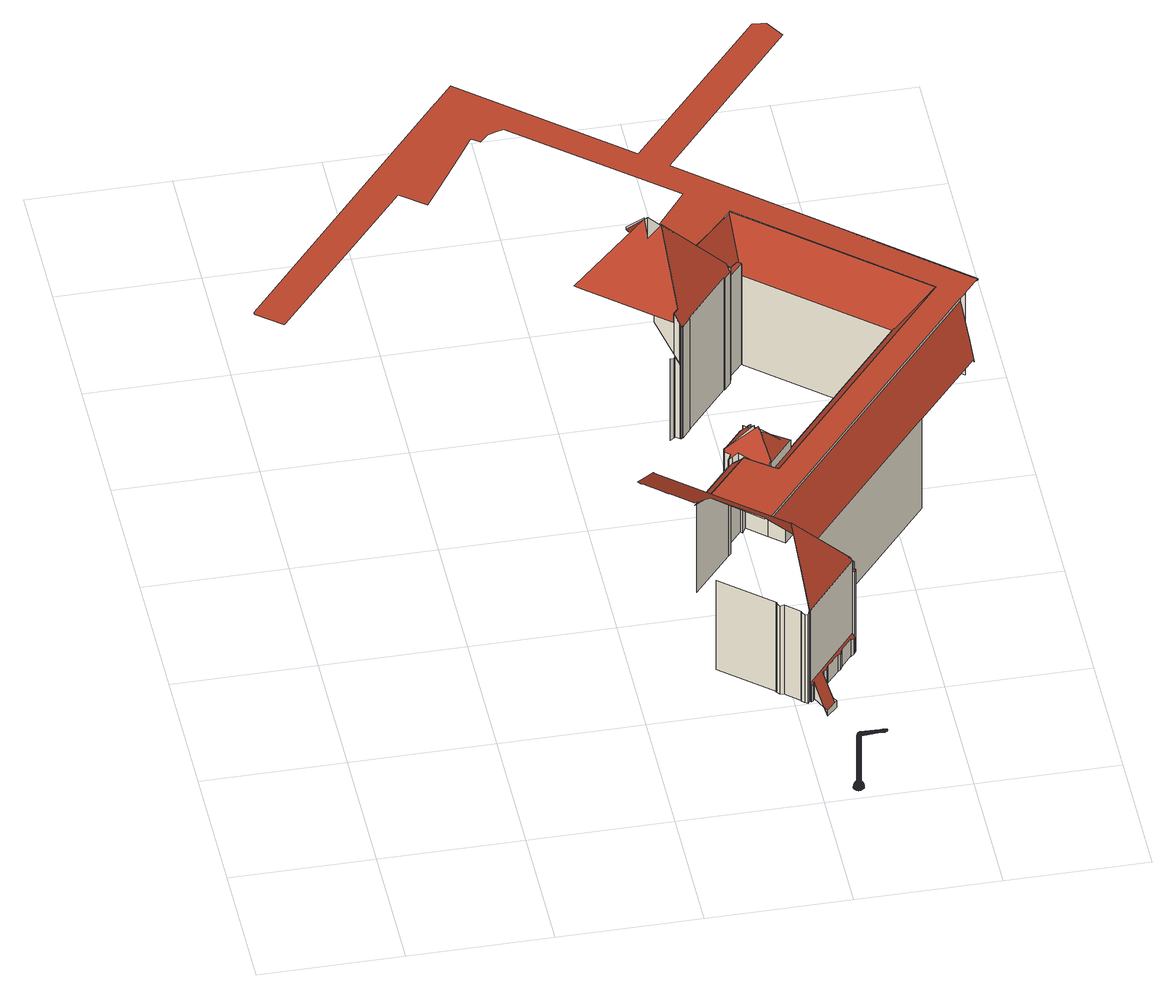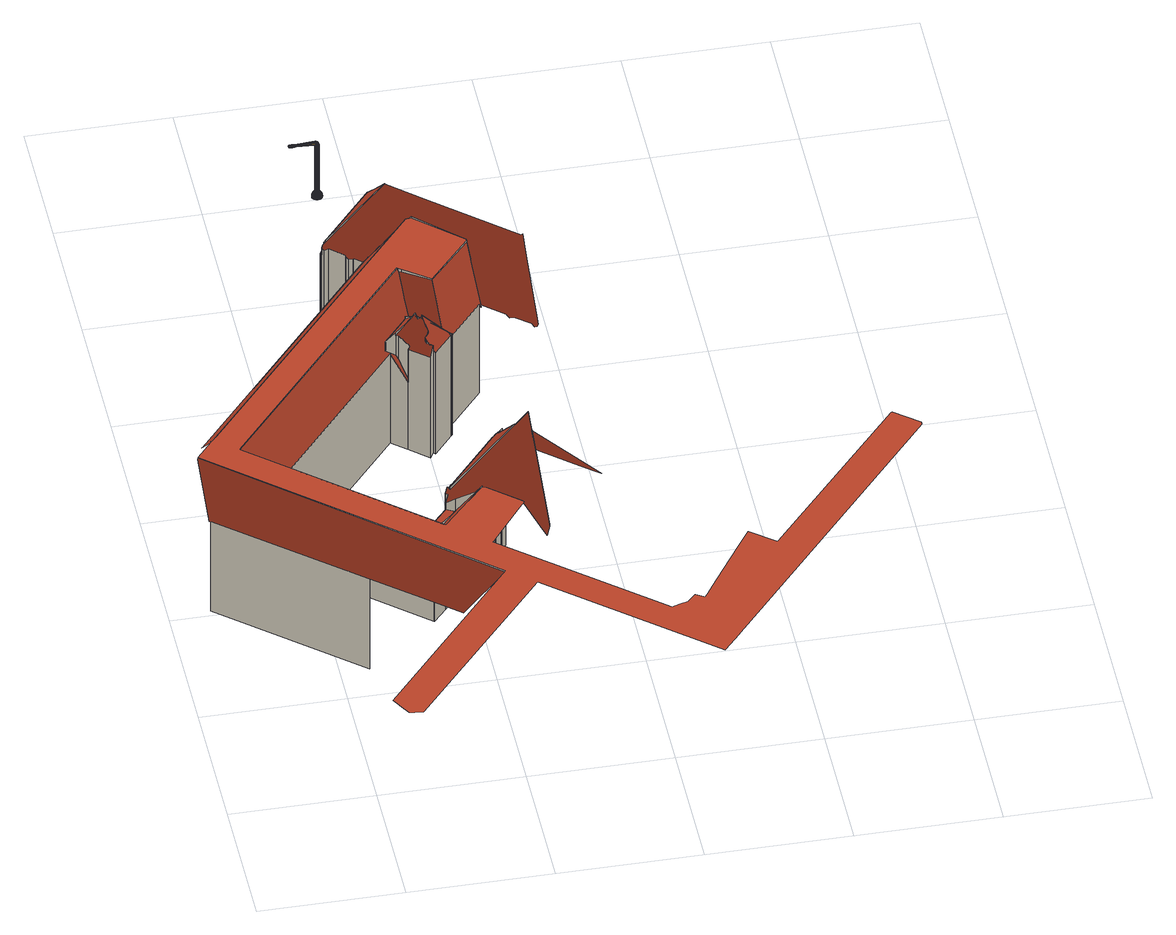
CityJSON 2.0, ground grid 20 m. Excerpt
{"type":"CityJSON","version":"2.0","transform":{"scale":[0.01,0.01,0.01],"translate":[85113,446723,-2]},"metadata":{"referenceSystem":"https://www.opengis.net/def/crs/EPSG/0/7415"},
"CityObjects":{
"building1":{"type":"Building","attributes":{"b3_dak_type":"slanted","b3_h_dak_50p":20.15,"b3_h_dak_70p":21.5,"b3_h_dak_max":52.27,"b3_h_dak_min":1.05,"b3_h_maaiveld":0.002,"b3_kas_warenhuis":false,"b3_mutatie_ahn3_ahn4":false,"b3_reconstructie_onvolledig":false,"b3_rmse_lod12":3.56,"b3_rmse_lod13":2.85,"b3_rmse_lod22":0.467,"b3_val3dity_lod12":"[]","b3_val3dity_lod13":"[]","b3_val3dity_lod22":"[303]","b3_volume_lod12":169744.66,"b3_volume_lod13":169475.98,"b3_volume_lod22":160186.91,"geconstateerd":false,"oorspronkelijkbouwjaar":1945,"status":"Pand in gebruik"},"children":["building1-1"]},
"building1-1":{"type":"BuildingPart","parents":["building1"],"geometry":[{"type":"MultiSurface","lod":"2.2","boundaries":[[[0,1,2,3]],[[4,5,6]],[[7,8,9,5,4]],[[9,8,10]],[[3,2,11,12]],[[12,11,13,14]],[[14,13,15,16]],[[16,15,17,18]],[[19,20,6]],[[18,17,21,22]],[[22,21,23,24]],[[24,23,25,26]],[[5,9,10,27,28,29,30,31,32,33,34,35,36,37,38,39,40,41,42,43,44,45,46,47,48,49,50,51,52,53,54,55,19,6]],[[56,57,8,7]],[[26,25,58,59]],[[57,60,61,62,63,10,8]],[[59,58,64,65,66]],[[65,64,67,68,69]],[[68,67,70,71]],[[66,65,72]],[[71,70,73,74]],[[20,19,55]],[[75,41,40]],[[74,73,76,77]],[[61,78,79,62]],[[54,80,81,55]],[[77,76,82]],[[83,84,82]],[[85,41,75,72]],[[80,54,53]],[[86,87,84,83]],[[88,89,90,91]],[[89,88,92]],[[87,86,92]],[[91,90,93,94]],[[95,85,72,65,69,96]],[[94,93,97,98]],[[98,97,99,100]],[[57,101,102,60]],[[103,104,105,106]],[[107,108,104,103]],[[109,110,108,107]],[[111,112,78,61,113]],[[106,105,112,111]],[[113,61,60,114]],[[115,116,117,110,109]],[[118,119,117,116]],[[71,74,77,82,84,87,92,88,91,94,98,100,120,121,122,123,124,125,126,127,128,68]],[[129,130,101,57,56]],[[116,115,131]],[[100,99,132,120]],[[114,60,102,133,134]],[[95,42,41,85]],[[52,135,53]],[[69,68,128,136,96]],[[137,138,119,118]],[[139,140,141,142,143,133,102,101,130]],[[134,144,145,146,147,148,149,150,151,131,115,109,107,103,106,111,113,114]],[[120,132,152,121]],[[153,154,139,130,129]],[[155,156,154,153]],[[135,157,158,159]],[[139,154,140]],[[121,152,160,122]],[[134,133,143,161,144]],[[51,162,157,135,52]],[[122,160,163,123]],[[164,141,140]],[[151,165,166,131]],[[167,168,169,137,118,116,131,166,170,171,172,173]],[[141,164,142]],[[50,174,162,51]],[[161,143,142]],[[49,175,174,50]],[[48,176,175,49]],[[169,177,138,137]],[[178,171,170]],[[166,165,170]],[[123,163,179,124]],[[47,180,176,48]],[[171,178,172]],[[165,151,150]],[[144,161,181,182,145]],[[183,169,168]],[[184,185,186,187,188,189,190,191,192,193,194]],[[192,195,196,197,193]],[[145,182,146]],[[198,199,177,169,183]],[[149,200,150]],[[201,147,146]],[[147,201,202,148]],[[200,149,148]],[[203,173,172]],[[167,204,168]],[[173,203,204,167]],[[46,205,180,47]],[[206,207,208,209]],[[202,201,210]],[[211,212,213,214,198,183,168,204,203,172,178,170,165,150,200,148,202,210]],[[124,179,215,125]],[[209,208,216,217]],[[125,215,218,126]],[[219,193,197,220,221]],[[217,216,222,223]],[[96,136,224,42,95]],[[193,219,194]],[[42,224,225,43]],[[45,226,205,46]],[[136,128,127,227]],[[228,223,222,229,230]],[[126,218,231,127]],[[221,220,223,228]],[[232,233,210,201,146,182]],[[227,127,231,234,235]],[[227,235,236,237,238,239,240,225,224,136]],[[230,229,241,242]],[[214,243,244,199,198]],[[43,225,240,44]],[[44,240,245,226,45]],[[235,234,246,236]],[[239,247,245,240]],[[238,248,247,239]],[[236,246,249,237]],[[237,249,248,238]],[[242,241,250,251]],[[187,252,188]],[[213,253,243,214]],[[182,181,254,232]],[[252,187,186]],[[212,255,253,213]],[[233,211,210]],[[251,250,256,257]],[[258,188,259,260]],[[211,261,255,212]],[[262,185,184]],[[263,264,244,243]],[[257,256,265,266]],[[185,267,186]],[[232,254,261,211,233]],[[268,269,270,271,272,273,274,275,276,277,278,279,280,281,282,283,284,285,286,287,288,289,290,291,292,293,294,295,296,297,298,299,300,301,302,303,304,155,153,129,56,7,4,6,20,55,81,305,306,307,308,309,310,311,312,313,314,315,316,317]],[[221,228,230,242,251,257,266,318,319,320,321,322,323,262,184,194,219]],[[323,324,267,185,262]],[[266,265,325,318]],[[297,326,327,298]],[[328,329,330,327,326,331,332,333,334,259,188,252,186,267,324,322,335,336,337,338]],[[339,263,243,253,255,261,254,181,161,142,164,140,154,156,340,341,342]],[[298,327,330,299]],[[343,299,330,329]],[[299,343,300]],[[159,158,344,345]],[[318,325,346,319]],[[328,347,329]],[[319,346,348,320]],[[324,323,322]],[[347,349,350]],[[321,335,322]],[[320,348,351,321]],[[338,352,349,347,328]],[[335,321,351,353,336]],[[336,353,354,337]],[[337,354,355,352,338]],[[343,329,347,350,356,357,358,359,300]],[[81,80,360,305]],[[361,362,350,349,352,363,364]],[[352,355,365,363]],[[362,356,350]],[[361,366,367,356,362]],[[356,367,357]],[[363,365,368,369,364]],[[364,369,366,361]],[[370,358,357]],[[304,340,156,155]],[[371,372,360,80,53,135,159,345,373]],[[339,374,375,264,263]],[[367,366,369,376,374,342,377,378,379,370,357]],[[369,368,380,376]],[[302,378,377,303]],[[376,380,375,374]],[[311,381,382,383,312]],[[382,384,385,386,387,388,389,390,383]],[[387,391,392,393,388]]],"semantics":{"surfaces":[{"type":"WallSurface","on_footprint_edge":true},{"type":"WallSurface","on_footprint_edge":false},{"type":"RoofSurface"}],"values":[0,1,1,1,0,0,0,0,1,0,0,0,2,1,0,2,0,0,0,1,0,1,1,0,0,1,0,0,1,1,0,0,0,0,0,2,0,0,1,0,0,0,0,0,1,0,0,2,1,1,0,1,1,1,1,0,2,2,0,1,1,0,1,0,1,0,0,1,1,2,1,0,1,0,0,0,1,1,0,0,1,1,1,1,2,1,1,0,1,1,1,1,1,1,1,0,0,1,2,0,0,0,1,0,1,1,1,0,1,0,0,1,2,0,2,0,0,1,0,0,0,0,0,0,0,1,1,1,1,1,1,0,1,1,1,0,0,1,1,2,2,1,0,1,2,2,1,1,1,0,0,1,0,1,1,1,0,1,0,0,0,2,1,2,0,1,1,1,0,1,1,1,2,0,2,0,1,0,1,2,0]}}]},
"cityfurniture1":{"type":"CityFurniture","geometry":[{"type":"MultiSurface","lod":"2","boundaries":[[[394,395,396]],[[395,397,396]],[[398,399,400]],[[400,399,401]],[[398,402,403]],[[404,405,402]],[[406,407,408]],[[409,410,411]],[[412,410,409]],[[413,409,411]],[[414,415,416]],[[417,418,419]],[[420,421,414]],[[422,423,424]],[[425,424,426]],[[422,424,425]],[[427,394,396]],[[428,429,430]],[[431,432,433]],[[434,435,436]],[[437,438,439]],[[440,439,441]],[[442,443,444]],[[427,445,394]],[[446,447,448]],[[446,449,450]],[[451,449,452]],[[453,451,452]],[[454,455,456]],[[454,457,455]],[[458,459,400]],[[454,456,460]],[[398,400,459]],[[402,461,462]],[[398,461,402]],[[463,456,464]],[[463,465,466]],[[463,467,468]],[[469,404,470]],[[471,472,473]],[[474,472,475]],[[474,475,476]],[[477,478,476]],[[477,479,478]],[[477,480,479]],[[442,440,441]],[[406,481,480]],[[482,483,477]],[[477,483,480]],[[406,480,484]],[[482,485,483]],[[410,484,483]],[[486,487,488]],[[486,489,487]],[[482,487,489]],[[490,491,489]],[[491,485,489]],[[491,411,485]],[[490,489,486]],[[492,493,494]],[[491,413,411]],[[495,496,494]],[[495,494,493]],[[497,494,496]],[[498,494,497]],[[499,500,501]],[[499,501,413]],[[414,496,415]],[[502,503,504]],[[502,423,503]],[[505,506,507]],[[505,508,506]],[[509,510,511]],[[512,513,514]],[[515,516,511]],[[517,430,515]],[[518,519,520]],[[521,517,520]],[[517,433,430]],[[522,523,524]],[[525,526,524]],[[527,524,528]],[[529,435,521]],[[530,531,532]],[[533,528,534]],[[529,436,435]],[[535,533,534]],[[536,439,438]],[[535,537,538]],[[539,538,537]],[[540,538,541]],[[542,543,544]],[[545,444,443]],[[546,543,547]],[[546,548,543]],[[544,543,548]],[[544,445,444]],[[549,550,551]],[[552,551,553]],[[513,554,514]],[[555,556,450]],[[555,450,557]],[[427,396,558]],[[429,426,516]],[[397,557,396]],[[449,557,397]],[[549,559,550]],[[449,557,450]],[[446,449,452]],[[449,397,560]],[[449,560,452]],[[561,550,559]],[[562,563,550]],[[448,563,564]],[[565,564,457]],[[565,566,567]],[[560,568,452]],[[567,452,568]],[[561,455,562]],[[561,569,455]],[[562,457,564]],[[570,515,511]],[[562,455,457]],[[455,569,456]],[[455,457,571]],[[455,571,456]],[[459,565,567]],[[459,565,572]],[[401,567,568]],[[561,559,569]],[[459,567,401]],[[573,464,569]],[[571,574,460]],[[461,572,574]],[[459,401,399]],[[459,399,461]],[[462,461,574]],[[573,465,464]],[[575,464,456]],[[575,456,468]],[[462,576,470]],[[470,576,577]],[[575,466,465]],[[473,466,465]],[[578,506,510]],[[478,467,466]],[[479,577,467]],[[558,557,395]],[[479,467,478]],[[479,481,577]],[[570,520,517]],[[472,579,580]],[[581,473,466]],[[472,473,581]],[[474,473,472]],[[472,581,475]],[[472,582,475]],[[478,476,581]],[[479,480,481]],[[408,480,481]],[[583,582,579]],[[584,475,476]],[[404,462,470]],[[482,476,477]],[[417,585,501]],[[483,480,407]],[[586,482,587]],[[587,483,412]],[[588,582,589]],[[528,524,523]],[[584,486,488]],[[588,486,488]],[[571,457,572]],[[586,584,482]],[[590,500,591]],[[586,587,491]],[[490,586,491]],[[404,592,405]],[[495,589,583]],[[415,495,583]],[[588,593,486]],[[490,486,593]],[[492,594,493]],[[591,593,492]],[[490,499,491]],[[591,499,490]],[[413,491,409]],[[415,496,416]],[[495,493,594]],[[595,569,559]],[[497,496,594]],[[498,497,594]],[[446,450,447]],[[590,492,498]],[[576,468,577]],[[596,591,499]],[[413,585,499]],[[596,499,585]],[[417,596,585]],[[597,497,496]],[[597,496,598]],[[525,524,527]],[[478,581,466]],[[590,498,599]],[[453,568,451]],[[590,596,600]],[[601,597,602]],[[601,504,599]],[[551,550,553]],[[601,602,504]],[[504,599,603]],[[502,504,603]],[[423,603,419]],[[505,420,414]],[[565,566,564]],[[578,602,507]],[[578,510,604]],[[604,510,508]],[[509,605,578]],[[488,487,475]],[[509,578,510]],[[606,605,509]],[[414,416,496]],[[422,502,423]],[[505,607,420]],[[590,599,600]],[[420,607,421]],[[513,508,607]],[[432,430,433]],[[512,510,508]],[[468,460,456]],[[512,508,513]],[[547,543,608]],[[512,510,609]],[[471,473,580]],[[606,610,509]],[[606,425,610]],[[611,607,421]],[[611,421,612]],[[587,412,409]],[[428,610,425]],[[428,515,610]],[[611,612,522]],[[611,554,513]],[[512,613,513]],[[513,613,554]],[[512,570,613]],[[609,515,570]],[[428,430,515]],[[522,612,532]],[[518,554,613]],[[518,554,526]],[[542,608,543]],[[520,518,613]],[[520,521,519]],[[454,572,457]],[[430,432,517]],[[522,532,523]],[[522,614,523]],[[518,526,525]],[[442,441,443]],[[525,527,614]],[[527,528,614]],[[515,430,429]],[[525,615,519]],[[529,521,519]],[[529,519,615]],[[431,521,432]],[[532,531,523]],[[616,532,531]],[[528,523,531]],[[529,617,436]],[[618,528,533]],[[585,413,501]],[[527,619,615]],[[527,533,619]],[[529,615,617]],[[615,619,617]],[[434,529,431]],[[434,617,529]],[[620,616,531]],[[397,395,557]],[[530,616,620]],[[530,621,620]],[[510,506,508]],[[530,622,621]],[[470,577,481]],[[618,623,620]],[[620,621,623]],[[618,533,535]],[[533,624,619]],[[535,624,533]],[[459,572,461]],[[434,438,617]],[[536,438,437]],[[540,536,437]],[[600,625,418]],[[621,622,626]],[[419,418,625]],[[535,627,623]],[[535,538,627]],[[539,627,538]],[[539,628,627]],[[471,473,465]],[[446,452,566]],[[540,629,538]],[[629,539,538]],[[540,437,440]],[[576,574,460]],[[626,622,630]],[[631,623,626]],[[628,623,627]],[[631,608,628]],[[515,429,516]],[[631,632,608]],[[629,545,539]],[[542,545,539]],[[442,545,629]],[[626,630,633]],[[634,633,630]],[[552,447,556]],[[631,626,632]],[[632,633,635]],[[632,635,547]],[[553,563,448]],[[544,545,444]],[[549,636,634]],[[471,580,579]],[[546,547,637]],[[491,499,413]],[[638,639,640]],[[544,641,548]],[[462,574,576]],[[546,555,558]],[[642,643,644]],[[635,636,645]],[[552,645,636]],[[637,645,556]],[[546,637,555]],[[646,647,648]],[[642,649,650]],[[651,652,653]],[[530,532,616]],[[654,655,656]],[[657,658,659]],[[660,657,659]],[[544,548,445]],[[661,662,663]],[[660,659,664]],[[665,666,667]],[[668,669,670]],[[651,671,672]],[[492,494,498]],[[673,674,675]],[[676,677,678]],[[676,679,677]],[[660,680,659]],[[644,669,681]],[[637,635,645]],[[671,682,683]],[[684,685,686]],[[687,688,689]],[[690,691,692]],[[693,678,677]],[[535,538,624]],[[691,694,695]],[[690,692,696]],[[693,677,662]],[[697,698,647]],[[659,695,691]],[[699,700,701]],[[659,683,695]],[[702,703,704]],[[661,705,662]],[[591,500,499]],[[540,440,629]],[[706,707,708]],[[661,709,710]],[[659,652,672]],[[681,659,650]],[[679,650,659]],[[679,659,677]],[[711,644,649]],[[653,652,644]],[[660,712,713]],[[714,701,700]],[[673,682,715]],[[716,692,717]],[[600,603,599]],[[718,682,675]],[[653,669,668]],[[705,678,693]],[[711,719,670]],[[713,720,721]],[[722,723,724]],[[725,726,727]],[[673,728,674]],[[600,418,500]],[[729,730,731]],[[427,548,641]],[[732,733,734]],[[709,735,736]],[[668,737,738]],[[675,674,739]],[[617,438,436]],[[724,731,730]],[[740,741,672]],[[711,731,724]],[[668,670,723]],[[588,589,493]],[[642,731,649]],[[482,584,476]],[[718,675,696]],[[558,555,557]],[[718,692,683]],[[558,396,557]],[[600,419,603]],[[646,742,739]],[[718,696,692]],[[743,744,745]],[[746,747,748]],[[746,749,747]],[[542,544,545]],[[749,736,747]],[[681,695,691]],[[746,747,721]],[[417,501,418]],[[588,493,593]],[[750,707,705]],[[711,649,731]],[[471,465,573]],[[749,751,736]],[[752,750,705]],[[722,730,753]],[[680,658,659]],[[728,754,755]],[[756,757,751]],[[665,723,719]],[[646,674,758]],[[659,672,671]],[[625,503,423]],[[646,739,674]],[[721,720,759]],[[709,751,710]],[[611,513,607]],[[760,678,706]],[[761,762,763]],[[764,753,729]],[[716,720,765]],[[539,537,628]],[[753,730,729]],[[661,752,705]],[[766,767,768]],[[769,761,763]],[[770,771,728]],[[570,514,520]],[[772,773,685]],[[722,774,724]],[[775,745,689]],[[724,774,719]],[[453,401,568]],[[770,755,667]],[[770,728,755]],[[696,776,717]],[[761,777,778]],[[761,779,780]],[[781,782,761]],[[783,761,784]],[[761,785,784]],[[786,787,761]],[[553,550,563]],[[788,789,790]],[[791,725,792]],[[793,663,794]],[[646,785,647]],[[786,759,795]],[[732,734,796]],[[786,761,759]],[[642,729,643]],[[648,647,787]],[[716,690,797]],[[747,657,798]],[[646,758,785]],[[549,551,636]],[[799,740,800]],[[758,771,784]],[[783,770,666]],[[709,736,751]],[[665,781,667]],[[801,802,803]],[[781,666,667]],[[665,782,781]],[[522,526,614]],[[681,677,679]],[[676,650,679]],[[722,763,774]],[[716,797,742]],[[722,753,769]],[[804,659,691]],[[712,664,690]],[[722,769,763]],[[791,805,686]],[[795,759,720]],[[606,426,424]],[[706,780,764]],[[721,806,807]],[[808,809,810]],[[764,780,779]],[[750,811,707]],[[811,708,707]],[[474,476,478]],[[761,647,785]],[[760,676,678]],[[812,688,687]],[[750,813,811]],[[777,710,751]],[[589,582,583]],[[814,710,777]],[[404,402,462]],[[571,572,574]],[[778,751,749]],[[793,663,815]],[[653,672,652]],[[693,679,677]],[[588,488,582]],[[637,547,635]],[[721,759,806]],[[680,657,658]],[[642,681,650]],[[646,776,739]],[[642,644,681]],[[816,817,818]],[[661,677,662]],[[504,503,599]],[[661,693,677]],[[814,777,761]],[[644,652,681]],[[676,642,650]],[[606,516,426]],[[711,724,719]],[[715,671,672]],[[712,659,664]],[[819,695,683]],[[653,652,681]],[[818,820,821]],[[735,658,657]],[[651,715,672]],[[822,823,824]],[[673,715,651]],[[711,668,653]],[[681,679,650]],[[681,662,677]],[[512,570,511]],[[825,815,749]],[[681,663,662]],[[681,794,663]],[[826,765,720]],[[681,658,794]],[[706,708,780]],[[681,659,658]],[[681,664,659]],[[414,598,496]],[[715,683,671]],[[642,729,731]],[[681,683,695]],[[458,453,452]],[[769,753,779]],[[711,644,643]],[[590,591,492]],[[727,827,828]],[[661,705,693]],[[415,496,495]],[[462,403,405]],[[442,629,440]],[[662,829,830]],[[713,807,680]],[[723,670,719]],[[470,405,592]],[[646,648,776]],[[713,712,765]],[[575,465,464]],[[660,713,680]],[[802,824,803]],[[676,729,642]],[[601,599,498]],[[661,662,709]],[[831,765,826]],[[673,715,832]],[[831,826,660]],[[606,509,516]],[[819,696,692]],[[832,715,738]],[[468,467,577]],[[716,765,712]],[[601,498,497]],[[829,833,830]],[[718,675,819]],[[661,710,705]],[[747,657,807]],[[644,681,649]],[[721,747,798]],[[709,793,815]],[[651,653,738]],[[451,568,560]],[[711,724,723]],[[690,691,695]],[[606,502,605]],[[679,834,677]],[[747,736,735]],[[546,558,548]],[[675,674,696]],[[488,475,582]],[[752,814,813]],[[454,460,574]],[[758,697,739]],[[747,807,806]],[[668,723,738]],[[723,737,738]],[[527,528,533]],[[567,566,452]],[[742,797,739]],[[676,693,705]],[[462,461,403]],[[760,676,705]],[[716,742,835]],[[720,765,835]],[[836,837,838]],[[726,803,824]],[[839,826,720]],[[463,464,465]],[[840,841,799]],[[829,842,833]],[[843,844,845]],[[673,718,715]],[[462,405,470]],[[673,675,718]],[[440,437,439]],[[463,468,456]],[[760,706,729]],[[846,812,847]],[[770,667,666]],[[764,724,729]],[[795,720,835]],[[446,448,566]],[[469,470,481]],[[778,848,749]],[[849,850,851]],[[742,648,835]],[[760,706,764]],[[635,633,636]],[[839,720,795]],[[578,507,506]],[[770,674,728]],[[558,395,394]],[[505,507,604]],[[758,674,770]],[[507,602,597]],[[852,853,854]],[[722,724,764]],[[819,675,696]],[[750,705,710]],[[653,668,738]],[[749,815,736]],[[814,763,811]],[[855,856,857]],[[786,763,762]],[[747,806,748]],[[660,798,657]],[[484,480,483]],[[673,728,675]],[[661,709,757]],[[512,609,570]],[[672,683,671]],[[661,757,710]],[[746,736,747]],[[458,452,566]],[[746,749,736]],[[761,708,811]],[[646,739,697]],[[552,636,551]],[[662,659,663]],[[858,721,839]],[[858,759,721]],[[795,835,648]],[[398,459,461]],[[422,606,502]],[[840,859,841]],[[673,860,728]],[[842,861,833]],[[781,763,666]],[[783,666,763]],[[735,794,658]],[[761,811,813]],[[785,763,698]],[[692,691,695]],[[818,862,820]],[[647,763,787]],[[595,573,569]],[[791,792,805]],[[706,764,729]],[[786,787,763]],[[505,604,508]],[[750,710,811]],[[712,664,691]],[[661,793,709]],[[825,848,777]],[[778,863,763]],[[709,793,735]],[[718,683,715]],[[859,672,652]],[[750,811,780]],[[778,763,848]],[[632,547,608]],[[528,523,614]],[[777,848,763]],[[556,447,450]],[[752,813,750]],[[777,763,756]],[[814,756,763]],[[788,790,864]],[[716,712,690]],[[606,424,502]],[[502,424,423]],[[860,770,728]],[[469,592,404]],[[811,763,780]],[[779,780,763]],[[831,660,659]],[[411,410,485]],[[735,736,815]],[[665,781,666]],[[442,444,545]],[[672,865,852]],[[783,667,666]],[[505,421,607]],[[660,713,798]],[[783,770,667]],[[683,694,866]],[[867,868,869]],[[750,780,706]],[[758,698,697]],[[839,713,826]],[[870,663,794]],[[786,762,795]],[[761,871,759]],[[871,748,759]],[[687,689,703]],[[746,863,778]],[[620,623,534]],[[825,777,751]],[[683,695,694]],[[814,710,757]],[[403,461,399]],[[814,811,710]],[[866,872,873]],[[839,721,713]],[[492,498,594]],[[706,780,779]],[[412,483,407]],[[874,837,875]],[[763,782,774]],[[706,779,764]],[[761,746,759]],[[398,403,399]],[[690,664,691]],[[818,876,766]],[[764,779,763]],[[711,643,724]],[[718,683,682]],[[518,520,514]],[[722,764,763]],[[570,517,515]],[[743,877,802]],[[423,419,625]],[[846,878,877]],[[602,605,504]],[[877,878,802]],[[472,580,473]],[[879,880,881]],[[880,823,822]],[[412,407,484]],[[882,883,856]],[[788,861,789]],[[758,785,698]],[[525,527,615]],[[709,751,757]],[[805,792,884]],[[412,484,410]],[[536,617,619]],[[885,788,886]],[[846,847,887]],[[846,880,878]],[[434,431,435]],[[528,531,534]],[[545,443,541]],[[743,745,877]],[[830,703,689]],[[834,888,842]],[[879,823,880]],[[797,690,696]],[[536,438,617]],[[689,745,889]],[[783,666,761]],[[832,738,737]],[[878,824,802]],[[646,648,742]],[[688,775,689]],[[714,700,890]],[[820,862,891]],[[854,892,893]],[[894,725,727]],[[812,702,704]],[[895,824,823]],[[490,486,586]],[[759,748,806]],[[895,823,849]],[[879,849,823]],[[896,881,887]],[[869,897,843]],[[836,875,837]],[[495,594,496]],[[879,881,849]],[[898,794,804]],[[817,838,818]],[[651,672,652]],[[887,847,704]],[[716,690,692]],[[668,723,737]],[[899,900,864]],[[609,510,509]],[[901,732,902]],[[903,640,886]],[[681,652,659]],[[521,517,432]],[[904,905,790]],[[591,490,593]],[[638,849,906]],[[548,394,445]],[[638,906,639]],[[712,691,690]],[[907,900,899]],[[791,686,801]],[[724,643,729]],[[907,899,908]],[[601,497,597]],[[909,894,727]],[[894,792,725]],[[713,721,807]],[[820,891,910]],[[714,890,809]],[[810,902,796]],[[786,648,787]],[[831,659,712]],[[911,857,912]],[[651,715,671]],[[808,810,796]],[[764,779,753]],[[909,700,894]],[[665,667,737]],[[913,914,888]],[[901,908,732]],[[812,703,702]],[[877,745,775]],[[673,651,754]],[[833,861,704]],[[565,457,572]],[[639,886,640]],[[540,536,624]],[[586,486,584]],[[694,872,866]],[[899,864,790]],[[681,915,916]],[[899,790,905]],[[796,734,917]],[[878,822,824]],[[746,721,759]],[[781,761,666]],[[552,553,447]],[[908,905,733]],[[621,626,623]],[[664,772,918]],[[919,920,689]],[[853,845,921]],[[904,790,789]],[[791,803,725]],[[835,717,776]],[[453,400,401]],[[618,531,528]],[[647,698,763]],[[463,466,467]],[[922,892,733]],[[808,796,917]],[[831,712,765]],[[541,443,441]],[[618,620,531]],[[783,763,785]],[[482,476,487]],[[908,899,905]],[[571,460,456]],[[908,733,732]],[[885,886,639]],[[833,704,703]],[[673,754,728]],[[783,784,771]],[[874,876,837]],[[904,922,905]],[[864,903,886]],[[705,707,678]],[[522,524,526]],[[706,678,707]],[[428,426,429]],[[843,701,844]],[[713,721,798]],[[628,537,623]],[[843,897,701]],[[505,607,508]],[[889,744,685]],[[716,835,720]],[[921,917,734]],[[885,896,704]],[[907,901,923]],[[915,854,893]],[[922,733,905]],[[434,436,438]],[[408,407,480]],[[699,897,884]],[[512,514,570]],[[795,648,787]],[[743,801,744]],[[502,504,605]],[[832,737,860]],[[646,697,647]],[[845,844,917]],[[634,636,633]],[[777,751,778]],[[522,526,554]],[[660,826,713]],[[801,686,744]],[[916,893,914]],[[716,835,765]],[[713,765,720]],[[458,565,459]],[[854,853,921]],[[651,672,653]],[[699,884,792]],[[715,682,671]],[[921,734,892]],[[890,882,855]],[[914,893,922]],[[505,414,421]],[[869,843,872]],[[578,605,602]],[[737,667,755]],[[808,917,844]],[[427,558,548]],[[714,809,808]],[[888,914,904]],[[535,534,623]],[[853,873,845]],[[492,593,493]],[[530,620,531]],[[791,801,803]],[[584,488,475]],[[903,875,836]],[[544,444,641]],[[760,764,729]],[[726,824,924]],[[772,684,918]],[[888,904,789]],[[521,433,517]],[[913,916,914]],[[684,686,805]],[[758,784,785]],[[869,884,897]],[[797,696,739]],[[869,868,884]],[[761,782,763]],[[539,541,538]],[[873,872,843]],[[685,744,686]],[[631,628,623]],[[818,821,851]],[[673,675,682]],[[891,856,883]],[[868,805,884]],[[581,476,475]],[[896,887,704]],[[788,864,886]],[[575,467,466]],[[850,818,851]],[[448,564,566]],[[590,600,500]],[[735,815,663]],[[842,789,861]],[[609,509,610]],[[746,748,863]],[[866,873,853]],[[758,739,674]],[[909,890,700]],[[881,906,849]],[[858,839,795]],[[417,600,596]],[[885,639,896]],[[783,771,770]],[[925,691,740]],[[576,460,468]],[[842,888,789]],[[918,684,868]],[[646,787,648]],[[590,591,596]],[[640,836,816]],[[474,478,466]],[[638,640,816]],[[679,650,913]],[[909,727,828]],[[561,562,550]],[[512,511,510]],[[726,924,827]],[[471,579,472]],[[758,674,728]],[[909,882,890]],[[825,751,709]],[[911,912,767]],[[743,802,801]],[[907,923,900]],[[854,921,892]],[[903,836,640]],[[809,855,926]],[[809,926,810]],[[469,408,592]],[[799,870,927]],[[672,671,865]],[[777,756,751]],[[677,834,829]],[[659,773,772]],[[673,832,860]],[[600,599,503]],[[691,918,867]],[[856,912,857]],[[923,654,874]],[[873,843,845]],[[690,695,692]],[[838,837,876]],[[746,863,749]],[[773,889,685]],[[431,433,435]],[[911,768,656]],[[660,664,712]],[[691,695,683]],[[558,394,548]],[[885,704,861]],[[746,778,749]],[[926,911,928]],[[870,679,677]],[[681,691,664]],[[665,719,774]],[[562,564,563]],[[661,663,793]],[[819,692,695]],[[458,400,453]],[[874,656,768]],[[699,894,700]],[[609,610,515]],[[858,795,762]],[[711,670,644]],[[714,844,701]],[[681,650,649]],[[408,481,592]],[[738,755,754]],[[874,768,767]],[[799,925,740]],[[611,522,554]],[[518,514,554]],[[620,534,531]],[[874,876,767]],[[454,574,572]],[[575,468,467]],[[818,766,862]],[[786,795,648]],[[740,691,741]],[[891,766,912]],[[862,891,766]],[[909,828,882]],[[865,853,852]],[[900,923,875]],[[919,773,658]],[[644,670,669]],[[825,749,848]],[[876,766,767]],[[417,419,600]],[[705,693,662]],[[867,918,868]],[[834,913,888]],[[841,859,650]],[[521,435,433]],[[820,851,821]],[[871,763,863]],[[654,656,874]],[[587,482,483]],[[794,920,919]],[[651,738,754]],[[578,604,507]],[[691,664,918]],[[726,827,727]],[[923,874,875]],[[711,723,668]],[[641,444,445]],[[545,541,539]],[[880,822,878]],[[864,900,903]],[[535,623,537]],[[882,828,883]],[[410,483,485]],[[735,663,794]],[[540,624,538]],[[681,671,683]],[[926,855,911]],[[761,763,871]],[[397,449,451]],[[902,928,655]],[[732,796,902]],[[659,691,664]],[[536,619,624]],[[820,910,924]],[[655,928,656]],[[833,703,830]],[[818,838,876]],[[820,924,929]],[[911,656,928]],[[699,701,897]],[[891,883,828]],[[747,735,657]],[[827,891,828]],[[911,855,857]],[[901,655,654]],[[858,761,759]],[[799,841,870]],[[882,856,855]],[[402,405,403]],[[725,803,726]],[[924,891,827]],[[820,929,851]],[[525,614,526]],[[711,653,644]],[[870,677,930]],[[852,854,915]],[[665,737,723]],[[507,597,598]],[[901,654,923]],[[458,566,565]],[[716,717,835]],[[840,799,800]],[[772,685,684]],[[423,502,603]],[[920,830,689]],[[846,881,880]],[[587,409,491]],[[422,425,606]],[[651,738,715]],[[758,770,785]],[[911,767,768]],[[814,757,756]],[[907,908,901]],[[681,652,672]],[[501,500,418]],[[638,816,850]],[[809,890,855]],[[799,927,898]],[[684,805,868]],[[816,838,817]],[[769,779,761]],[[799,898,925]],[[841,679,870]],[[637,556,555]],[[470,592,481]],[[675,728,674]],[[794,919,658]],[[482,489,485]],[[662,920,663]],[[505,598,414]],[[663,659,794]],[[540,439,536]],[[676,679,693]],[[919,689,889]],[[919,889,773]],[[677,829,662]],[[810,926,928]],[[469,406,408]],[[650,916,913]],[[681,652,915]],[[867,872,694]],[[761,863,746]],[[626,633,632]],[[718,819,683]],[[867,869,872]],[[681,672,671]],[[824,929,924]],[[896,639,906]],[[846,775,812]],[[812,775,688]],[[692,695,683]],[[865,866,853]],[[812,687,703]],[[916,915,893]],[[691,867,694]],[[487,476,475]],[[793,662,663]],[[858,762,761]],[[816,818,850]],[[786,795,787]],[[741,683,672]],[[542,539,628]],[[659,658,773]],[[674,739,696]],[[761,778,863]],[[469,481,406]],[[677,662,930]],[[761,780,708]],[[895,849,851]],[[841,650,679]],[[540,441,439]],[[691,683,741]],[[891,912,856]],[[760,750,706]],[[681,916,650]],[[653,681,669]],[[778,749,863]],[[600,503,625]],[[893,892,922]],[[428,425,426]],[[885,861,788]],[[738,737,755]],[[914,922,904]],[[896,906,881]],[[618,535,623]],[[840,672,859]],[[672,852,652]],[[812,704,847]],[[509,511,516]],[[860,737,667]],[[709,662,793]],[[794,658,804]],[[804,658,659]],[[520,613,570]],[[722,724,730]],[[930,662,663]],[[540,541,441]],[[662,830,920]],[[505,507,598]],[[766,767,912]],[[542,628,608]],[[431,529,521]],[[889,745,744]],[[794,659,658]],[[692,696,717]],[[661,710,752]],[[427,641,445]],[[840,859,681]],[[814,761,813]],[[860,667,770]],[[852,915,652]],[[871,863,748]],[[924,910,891]],[[859,681,650]],[[659,671,683]],[[472,579,582]],[[659,772,664]],[[758,728,771]],[[495,493,589]],[[752,710,814]],[[898,659,804]],[[665,774,782]],[[474,466,473]],[[841,931,650]],[[456,569,464]],[[865,683,866]],[[552,556,645]],[[895,929,824]],[[895,851,929]],[[859,652,681]],[[846,887,881]],[[783,785,770]],[[696,739,776]],[[903,900,875]],[[761,787,647]],[[829,834,842]],[[722,763,781]],[[675,739,696]],[[648,835,776]],[[845,917,921]],[[840,800,672]],[[892,734,733]],[[740,672,800]],[[406,484,407]],[[518,525,519]],[[680,807,657]],[[722,781,665]],[[810,928,902]],[[671,683,865]],[[898,691,925]],[[760,705,750]],[[638,850,849]],[[825,709,815]],[[901,902,655]],[[646,647,787]],[[714,808,844]],[[793,794,735]],[[816,836,838]],[[722,665,723]],[[846,877,775]],[[760,729,676]],[[397,451,560]],[[663,920,794]],[[898,804,691]],[[677,659,662]],[[553,448,447]],[[870,930,663]],[[870,794,927]],[[870,930,662]],[[927,794,898]],[[679,913,834]],[[699,792,894]]]}]}
},
"vertices":[
[5090,2797,1739],[5090,2797,200],[5786,2203,200],[5786,2203,1738],[5198,3745,2351],[5198,3745,2350],[5214,3730,2351],[5193,3784,2351],[5193,3784,2328],[5193,3784,2312],[5172,3948,2156],[5783,2199,200],[5783,2199,1731],[5815,2152,200],[5815,2152,1709],[5873,2132,200],[5873,2132,1741],[6072,1962,200],[6072,1962,1741],[5817,3191,2376],[5817,3191,2351],[6069,1958,200],[6069,1958,1734],[6103,1912,200],[6103,1912,1717],[6150,1887,200],[6150,1887,1732],[5117,4391,1735],[4824,4642,1734],[4826,4647,1727],[4790,4693,1711],[4737,4716,1734],[4538,4886,1734],[4506,4934,1713],[4473,4951,1724],[4462,4938,1749],[4496,4268,2431],[4505,4092,2611],[4513,4092,2603],[4522,4093,2595],[5634,3135,2602],[6089,2744,2605],[6891,2817,1796],[6933,2821,1754],[6949,2840,1719],[6924,2874,1705],[6869,2895,1733],[6669,3066,1732],[6673,3070,1725],[6640,3118,1704],[6588,3143,1725],[6584,3139,1732],[6473,3232,1734],[6163,3212,2038],[5893,3195,2302],[5843,3192,2351],[5785,4464,2352],[5785,4464,2343],[6169,1910,200],[6169,1910,1774],[5742,5013,1796],[5689,5013,1740],[5140,4372,1735],[5117,4391,1693],[6167,1930,200],[6167,1930,1782],[6167,1930,1794],[6178,1921,200],[6178,1921,514],[6178,1921,1762],[6198,1904,200],[6198,1904,477],[6132,2297,2156],[6218,1920,200],[6218,1920,470],[6089,2744,2598],[6245,1970,200],[6245,1970,487],[5689,5013,200],[5140,4372,200],[5893,3195,2313],[5893,3195,2351],[6341,1769,200],[6373,1703,200],[6373,1703,105],[6089,2744,2612],[6524,1862,200],[6524,1862,89],[6387,2143,493],[6387,2143,200],[6407,2159,200],[6407,2159,486],[6486,1940,200],[6453,2195,200],[6453,2195,469],[6891,2817,1819],[6913,2798,1777],[6482,2246,200],[6482,2246,485],[6478,2249,200],[6478,2249,492],[5785,4464,2338],[5742,5013,1792],[5658,5128,1941],[5658,5128,200],[5649,5117,200],[5649,5117,1923],[5648,5134,1940],[5648,5134,200],[5658,5145,1959],[5658,5145,200],[5724,5053,1922],[5724,5053,200],[5689,5013,1853],[5742,5013,1897],[5692,5142,1984],[5692,5142,1972],[5692,5142,200],[5672,5162,1939],[5672,5162,200],[6651,2444,484],[6697,2478,467],[6724,2529,484],[6721,2532,491],[6882,2720,489],[6886,2717,482],[6932,2752,465],[6943,2772,471],[6913,2798,527],[6139,4191,2352],[6139,4191,2306],[5752,5137,2029],[6651,2444,200],[5822,5013,1718],[5822,5013,1964],[6473,3232,1722],[6913,2798,1602],[5934,5467,1944],[5934,5467,200],[6181,4166,2295],[6163,4314,2154],[6123,4639,1843],[6137,4655,1813],[6157,4679,1769],[6157,4679,1911],[6200,4730,1997],[6150,4936,2160],[6125,5040,2242],[6116,5079,2273],[6109,5108,2296],[6079,5110,2273],[6053,5112,2254],[6697,2478,200],[6181,4166,2352],[6181,4166,2309],[6199,4155,2352],[6199,4155,2338],[6473,3232,200],[6462,3241,200],[6462,3241,1742],[6724,2529,200],[6157,4679,1813],[6584,3139,200],[6721,2532,200],[6123,4639,1813],[6053,5112,2292],[6053,5112,2320],[6042,5383,2105],[6009,5409,2055],[5962,5445,1986],[6030,5187,2242],[5999,5288,2138],[6018,5312,2137],[6050,5353,2134],[6588,3143,200],[6640,3118,200],[6673,3070,200],[5962,5445,200],[5999,5288,2175],[6882,2720,200],[6669,3066,200],[6200,4730,1812],[6200,4730,1956],[5962,5445,2059],[5518,7637,2307],[5454,8426,3110],[5447,8425,3103],[5272,8408,2921],[5258,8585,3102],[4309,8527,2153],[4393,8456,2153],[4616,8266,2153],[5225,7746,2153],[5450,7554,2153],[5519,7634,2304],[5225,7746,2044],[5225,7746,2036],[5450,7554,1617],[6013,5535,1936],[6013,5535,200],[6109,5108,2252],[6125,5040,2263],[6125,5040,2301],[6050,5353,2074],[6042,5383,2052],[6869,2895,200],[5389,7469,1605],[5389,7469,200],[5447,7505,200],[5447,7505,1576],[6253,5072,2171],[6400,5108,2021],[6365,5135,2024],[6246,5302,1964],[6273,5315,1932],[6886,2717,200],[5462,7525,200],[5462,7525,1578],[6932,2752,200],[5450,7554,2304],[5526,7489,1475],[5526,7489,2161],[5517,7478,200],[5517,7478,1476],[6891,2817,1602],[6933,2821,1602],[6924,2874,200],[6943,2772,1602],[5517,7478,2161],[5533,7465,200],[5533,7465,2131],[6943,2772,200],[6546,5144,1958],[6400,5108,2064],[6961,2804,200],[6961,2804,1602],[6957,2807,1602],[6964,2817,1602],[6954,2824,1602],[6958,2828,1602],[6949,2840,1602],[5555,7490,200],[5555,7490,2130],[6273,5315,1355],[6273,5315,200],[6949,2840,200],[6957,2807,200],[6958,2828,200],[6954,2824,200],[6964,2817,200],[5564,7484,200],[5564,7484,2114],[5272,8408,3282],[6246,5302,1338],[6546,5144,1807],[6365,5135,1620],[5680,7621,200],[5680,7621,2116],[5258,8585,3127],[5190,9489,2185],[5190,9489,2222],[6400,5108,1682],[5454,8426,3114],[6479,5139,1739],[6479,5139,200],[5671,7630,200],[5671,7630,2133],[5454,8426,3096],[7572,13059,2359],[5609,10770,2356],[5600,10759,2356],[3492,12542,2356],[3443,12584,2356],[3205,12305,2355],[3181,12276,2355],[3178,12273,2355],[30,8579,2350],[31,8565,2350],[34,8535,2350],[365,8264,2350],[382,8266,2350],[2337,10547,2353],[2344,10555,2353],[2690,10277,2353],[2875,10552,2354],[3154,10969,2354],[3363,11281,2355],[3464,11431,2355],[3496,11478,2355],[3616,11397,2355],[3731,11521,2355],[3847,11556,2355],[3959,11590,2355],[6029,9851,2356],[6011,9828,2356],[5577,9277,2355],[5464,9133,2355],[5482,9101,2355],[5898,8744,2355],[5947,8729,2355],[6174,8975,2355],[6548,9382,2356],[6558,9393,2356],[8918,7381,2356],[8930,7371,2356],[9197,7076,2356],[9237,7123,2356],[9252,7140,2356],[9272,7140,2356],[9274,7162,2356],[9274,7166,2356],[9495,7426,2357],[5976,10442,2356],[5963,10453,2356],[7923,12757,2359],[7817,12939,2359],[7762,13032,2359],[7695,13042,2359],[6273,8333,2132],[6282,8328,2117],[6384,8449,2118],[6368,8470,2156],[6349,8495,2199],[6336,8511,2228],[6336,8511,2194],[6273,8333,200],[5482,9101,2338],[5898,8744,2342],[6280,8628,2118],[6029,8705,2265],[5947,8729,2313],[5464,9133,2319],[5437,9183,2291],[5268,9487,2115],[5237,9544,2082],[6368,8470,2208],[6400,8508,2137],[6367,8538,2136],[6410,8588,2042],[8326,7312,1743],[8930,7371,2342],[8918,7381,2319],[8588,7342,1998],[5947,8729,2377],[8367,5479,200],[8367,5479,1743],[6282,8328,200],[6280,8628,1922],[6384,8449,200],[6280,8628,1900],[6349,8689,1903],[6368,8470,200],[6410,8588,1924],[6400,8508,200],[6367,8538,200],[6410,8588,200],[6554,8871,1847],[6586,8900,1839],[6592,8905,1837],[6548,9382,2319],[9197,7076,2314],[6598,8834,1922],[6554,8871,1911],[6595,8801,1925],[6602,8795,1927],[6595,8801,200],[6598,8834,1779],[6554,8871,1779],[6602,8795,200],[6602,8795,1740],[6592,8905,1849],[9274,6517,1718],[9248,6706,1920],[9262,6527,1740],[8326,7312,1725],[8326,7312,200],[8333,7320,1740],[8918,7381,2343],[6558,9393,2344],[6548,9382,2323],[8333,7320,200],[9495,7426,2350],[9495,7426,2348],[5976,10442,2330],[9504,7436,2328],[9466,8019,1738],[9450,8033,1738],[9446,8029,1746],[7621,9579,1751],[6949,10150,1753],[6543,10496,1754],[9446,8029,200],[7621,9579,200],[7621,9579,1605],
[6401,72,220],[6402,59,220],[6401,58,220],[6406,45,220],[6445,6,220],[6445,5,220],[6433,13,220],[6432,12,220],[6459,2,220],[6458,1,220],[6473,1,220],[6473,0,220],[6500,6,220],[6513,12,220],[6500,5,220],[6533,32,220],[6523,22,220],[6532,33,220],[6524,21,220],[6539,45,220],[6500,72,312],[6496,59,312],[6498,62,313],[6545,72,220],[6544,72,220],[6544,87,220],[6498,83,313],[6496,86,312],[6533,113,220],[6539,100,220],[6532,112,220],[6524,124,220],[6523,123,220],[6400,72,220],[6513,133,220],[6512,132,220],[6500,139,220],[6473,145,220],[6487,144,220],[6487,143,220],[6458,144,220],[6473,144,220],[6459,143,220],[6432,133,220],[6445,139,220],[6433,132,220],[6421,124,220],[6422,123,220],[6412,113,220],[6413,112,220],[6406,100,220],[6402,86,220],[6411,47,258],[6414,61,275],[6417,49,275],[6407,45,240],[6407,60,258],[6413,33,220],[6414,33,240],[6422,22,220],[6439,23,275],[6436,36,291],[6449,28,291],[6430,30,275],[6423,23,239],[6433,14,240],[6450,17,275],[6445,7,240],[6459,3,240],[6463,23,290],[6457,35,303],[6465,33,303],[6473,22,291],[6473,12,275],[6461,14,275],[6487,2,220],[6473,2,240],[6469,45,312],[6480,33,303],[6473,32,303],[6482,23,290],[6492,25,291],[6495,17,275],[6498,11,258],[6484,14,275],[6486,7,258],[6500,7,240],[6486,3,240],[6510,17,258],[6512,14,240],[6512,13,220],[6522,23,239],[6515,30,275],[6506,23,275],[6501,30,291],[6519,26,258],[6528,35,258],[6531,33,240],[6528,49,275],[6515,44,291],[6519,53,290],[6506,50,303],[6511,61,303],[6523,62,291],[6531,61,275],[6538,45,240],[6541,59,239],[6543,59,220],[6538,99,240],[6541,86,239],[6538,85,258],[6511,84,303],[6519,92,290],[6523,82,291],[6515,101,291],[6528,110,258],[6522,106,275],[6519,119,258],[6515,115,275],[6509,109,291],[6506,122,275],[6512,131,240],[6522,122,239],[6500,138,240],[6495,128,275],[6486,138,258],[6498,134,258],[6486,142,240],[6491,108,303],[6480,112,303],[6482,122,290],[6484,131,275],[6492,120,291],[6473,132,275],[6473,123,291],[6473,143,240],[6469,100,312],[6473,112,303],[6480,99,312],[6461,131,275],[6463,122,290],[6450,128,275],[6445,138,240],[6439,122,275],[6436,128,258],[6425,120,258],[6433,131,240],[6423,122,239],[6417,110,258],[6411,98,258],[6407,99,240],[6414,112,240],[6407,85,258],[6417,95,275],[6403,86,240],[6445,72,312],[6434,61,303],[6432,72,303],[6422,72,291],[6423,62,291],[6501,115,291],[6406,72,258],[6413,72,275],[6403,59,240],[6402,72,240],[6448,60,312],[6412,32,220],[6439,50,303],[6430,44,291],[6425,53,291],[6423,39,275],[6425,25,258],[6417,35,258],[6422,22,240],[6421,21,220],[6447,42,303],[6510,128,258],[6439,22,276],[6436,17,258],[6460,48,312],[6447,11,258],[6463,22,291],[6460,7,258],[6473,6,258],[6528,95,275],[6480,46,312],[6473,45,313],[6483,22,291],[6491,37,303],[6490,51,312],[6506,22,276],[6544,58,220],[6520,25,258],[6523,22,240],[6509,36,291],[6501,44,303],[6538,60,258],[6534,47,258],[6487,1,220],[6522,39,275],[6520,53,291],[6453,53,312],[6542,59,240],[6523,72,291],[6513,72,303],[6539,72,258],[6543,72,240],[6532,72,275],[6531,84,275],[6542,86,240],[6520,92,291],[6534,98,258],[6531,112,240],[6506,95,303],[6423,106,275],[6520,120,258],[6523,123,240],[6501,101,303],[6490,94,312],[6506,123,276],[6483,123,291],[6473,139,258],[6473,100,313],[6459,142,240],[6463,123,291],[6460,138,258],[6465,112,303],[6457,110,303],[6460,97,312],[6449,117,291],[6447,134,258],[6543,86,220],[6447,103,303],[6439,123,276],[6430,115,275],[6422,123,240],[6453,92,312],[6436,109,291],[6430,101,291],[6439,95,303],[6448,85,312],[6425,92,291],[6434,84,303],[6414,84,275],[6829,88,1130],[6819,88,1129],[6829,91,1135],[6401,87,220],[6501,98,1133],[6488,99,1129],[6497,100,1143],[6423,82,291],[6448,60,1096],[6448,60,220],[6451,54,1096],[6499,103,1136],[6765,90,1135],[6491,91,1162],[6766,90,1151],[6494,97,1154],[6840,79,1160],[6841,72,1161],[6848,72,1160],[6501,47,1133],[6765,55,1136],[6765,54,1143],[6497,45,1143],[6505,72,1115],[6764,72,1125],[6765,64,1126],[6766,55,1151],[6459,97,1096],[6451,91,220],[6451,91,1096],[6476,98,1140],[6496,103,1147],[6479,103,1136],[6766,80,1160],[6763,84,1155],[6464,82,1150],[6451,72,1127],[6464,72,1150],[6502,93,1123],[6765,81,1126],[6504,90,1115],[6763,85,1131],[6499,42,1136],[6765,91,1143],[6488,79,1170],[6765,72,1161],[6787,53,1144],[6787,55,1135],[6797,54,1135],[6790,71,1116],[6791,66,1117],[6788,64,1124],[6491,54,1162],[6763,61,1155],[6491,60,1165],[6504,85,1118],[6775,65,1160],[6766,65,1160],[6464,64,1150],[6442,66,1096],[6442,66,220],[6808,55,1151],[6819,55,1151],[6808,59,1157],[6793,77,1119],[6787,73,1121],[6796,82,1123],[6504,82,1114],[6490,94,1096],[6498,90,1096],[6498,90,220],[6504,63,1114],[6500,72,1096],[6483,100,1134],[6494,48,1154],[6483,45,1134],[6819,59,1156],[6491,85,1165],[6471,51,1144],[6467,57,1148],[6490,72,1167],[6472,103,1121],[6469,47,1122],[6479,45,1120],[6471,100,1096],[6469,98,1122],[6479,100,1120],[6819,54,1135],[6830,57,1130],[6829,54,1135],[6451,82,1126],[6492,97,1122],[6483,103,1118],[6489,103,1128],[6819,80,1161],[6808,86,1157],[6808,80,1161],[6502,52,1123],[6495,51,1116],[6460,94,1124],[6471,94,1144],[6451,64,1126],[6758,72,1153],[6760,72,1158],[6452,55,1126],[6808,60,1122],[6797,57,1130],[6796,61,1122],[6481,47,1096],[6492,48,1122],[6479,42,1096],[6490,51,1096],[6497,85,1096],[6497,60,1096],[6503,78,1096],[6479,103,1096],[6465,90,1149],[6452,90,1126],[6503,66,220],[6503,66,1096],[6445,72,1096],[6471,45,1096],[6495,94,1116],[6472,45,220],[6466,42,220],[6472,100,220],[6481,98,1096],[6476,47,1140],[6857,72,1142],[6856,72,1148],[6853,72,1155],[6479,103,220],[6448,85,1096],[6442,78,1096],[6776,54,1144],[6776,55,1136],[6466,103,1096],[6798,65,1116],[6456,57,1126],[6497,60,220],[6490,51,220],[6482,98,220],[6490,94,220],[6459,97,220],[6466,103,220],[6448,85,220],[6442,78,220],[6445,72,220],[6459,48,220],[6451,54,220],[6808,91,1135],[6797,91,1135],[6808,92,1143],[6808,54,1135],[6808,53,1143],[6504,60,1118],[6763,60,1132],[6459,48,1096],[6819,72,1162],[6465,55,1149],[6488,46,1129],[6756,72,1143],[6758,80,1151],[6808,57,1130],[6819,60,1121],[6819,57,1130],[6760,57,1143],[6797,53,1144],[6483,42,1118],[6489,42,1128],[6819,65,1161],[6830,59,1156],[6830,65,1160],[6497,85,220],[6797,73,1114],[6503,78,220],[6500,72,220],[6504,55,1115],[6840,91,1135],[6847,90,1136],[6852,83,1133],[6488,66,1170],[6850,72,1125],[6848,81,1126],[6827,65,1116],[6827,72,1114],[6829,62,1123],[6498,55,1096],[6479,42,1136],[6841,57,1130],[6840,54,1135],[6776,81,1126],[6776,72,1124],[6496,42,1147],[6467,88,1148],[6788,82,1125],[6776,87,1130],[6460,51,1124],[6841,92,1144],[6848,89,1149],[6848,90,1143],[6472,42,1121],[6758,83,1144],[6758,83,1136],[6787,87,1130],[6797,65,1161],[6808,65,1161],[6797,72,1162],[6808,72,1115],[6799,80,1116],[6498,55,220],[6829,82,1124],[6841,88,1130],[6840,82,1125],[6776,86,1156],[6787,80,1161],[6787,86,1157],[6840,55,1151],[6848,55,1143],[6848,56,1149],[6466,42,1096],[6760,88,1143],[6456,88,1126],[6798,87,1130],[6855,72,1132],[6482,47,220],[6819,92,1143],[6775,80,1160],[6776,72,1161],[6776,59,1156],[6787,55,1151],[6787,59,1157],[6758,72,1132],[6479,42,220],[6787,65,1161],[6787,72,1162],[6851,83,1154],[6840,90,1151],[6854,84,1144],[6808,65,1116],[6819,65,1116],[6825,79,1116],[6817,72,1114],[6819,80,1116],[6841,53,1144],[6847,55,1136],[6797,55,1151],[6808,87,1130],[6819,91,1135],[6808,80,1116],[6787,90,1135],[6787,58,1130],[6830,55,1151],[6852,61,1133],[6797,86,1157],[6787,90,1151],[6819,53,1143],[6832,74,1120],[6808,84,1123],[6797,59,1157],[6758,62,1144],[6819,90,1151],[6830,90,1151],[6830,80,1160],[6830,72,1162],[6830,92,1144],[6797,92,1144],[6808,90,1151],[6819,84,1123],[6830,86,1156],[6819,86,1156],[6830,53,1144],[6848,64,1126],[6851,62,1154],[6854,61,1144],[6776,90,1136],[6787,92,1144],[6776,90,1150],[6776,91,1144],[6808,72,1162],[6776,55,1150],[6776,58,1130],[6776,64,1126],[6797,80,1161],[6797,90,1151],[6841,85,1156],[6840,63,1125],[6758,64,1151],[6841,59,1156],[6758,64,1136],[6840,66,1160],[6840,72,1123],[6760,72,1128],[6755,92,1135]
]}
